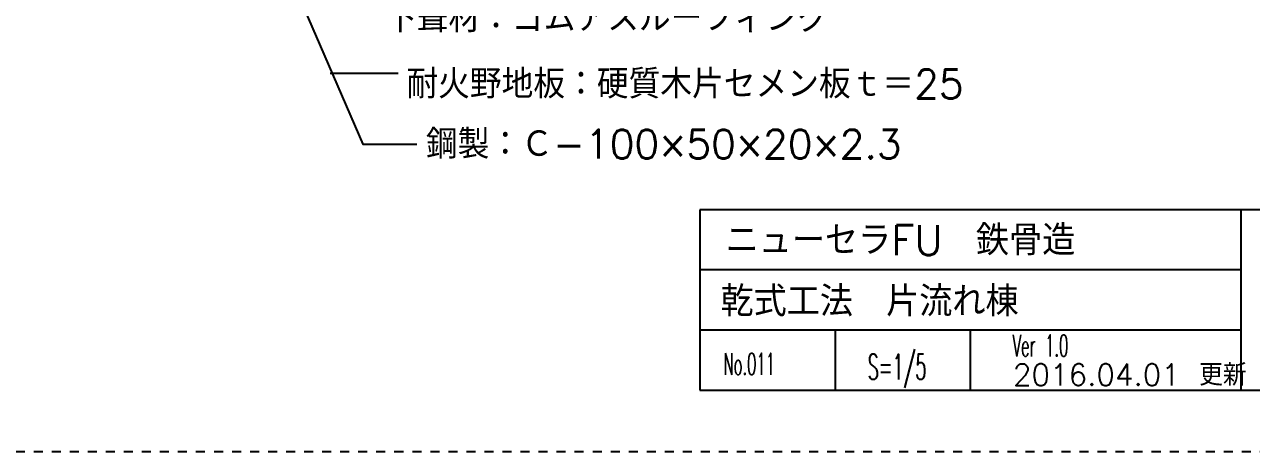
# Model space of a CAD drawing. Extents: x -1727 to 4652, y -2317 to 2357.
# Drawn here: x 3428 to 4109, y -1050 to -813 of the extents above; entities that cross this region are included whole.
import ezdxf

# ---------------------------------------------------------------- set-up
doc = ezdxf.new("R2010")
doc.units = 0
doc.header["$LTSCALE"] = 5
doc.linetypes.add('DOT', pattern=[2, 1, -1])
for name, color, linetype in [('0-0', 7, 'CONTINUOUS'), ('0-3', 7, 'CONTINUOUS'), ('0-A', 7, 'CONTINUOUS')]:
    doc.layers.add(name, color=color, linetype=linetype)
doc.styles.get("Standard").update_dxf_attribs({"font": 'txt.shx', "bigfont": 'extfont.shx'})

msp = doc.modelspace()

# ---------------------------------------------------------------- linework, layer by layer
at = {"layer": '0-0', "color": 7, "linetype": 'CONTINUOUS'}
for p, q in [((4402.5819, -916.028), (3802.5819, -916.028)), ((3802.5819, -916.028), (3802.5819, -1016.028)), ((4102.5819, -916.028), (4102.5819, -1016.028)), ((4102.5819, -949.3613), (3802.5819, -949.3613)), ((4102.5819, -982.6946), (3802.5819, -982.6946)), ((3877.5819, -982.6946), (3877.5819, -1016.028)), ((3952.5819, -982.6946), (3952.5819, -1016.028)), ((3802.5819, -1016.028), (4402.5819, -1016.028))]:
    msp.add_line(p, q, dxfattribs=at)
at = {"layer": '0-3', "color": 7, "linetype": 'CONTINUOUS'}
msp.add_line((3597.5703, -840.3603), (3635.3994, -840.3603), dxfattribs=at)
msp.add_lwpolyline([(3509.7477, -635.2191), (3615.6977, -879.6701), (3645.6977, -879.6701)], dxfattribs=at)
at = {"layer": '0-A', "color": 7, "linetype": 'DOT'}
msp.add_line((-1726.8095, -1050), (4652.0253, -1050), dxfattribs=at)

# ---------------------------------------------------------------- texts
at = {"layer": '0-0', "color": 7}
for s, height, p in [('ニューセラFU\u3000鉄骨造', 16.7, (3816.8868, -941.2542)), ('乾式工法\u3000片流れ棟', 16.7, (3814.0618, -975.1551)), ('2016.04.01 更新', 12, (3976.2653, -1013.5305))]:
    msp.add_text(s, height=height, dxfattribs=at).set_placement(p)
at = {"layer": '0-0', "color": 7, "width": 0.5}
for s, height, p in [('Ver 1.0', 12, (3976.173, -997.317)), ('S=1/5', 14, (3895.7793, -1010.0617)), ('No.011', 12, (3815.7337, -1007.4995))]:
    msp.add_text(s, height=height, dxfattribs=at).set_placement(p)
at = {"layer": '0-3', "color": 7}
for s, p in [('下葺材：ゴムアスルーフィング', (3628.0209, -817.6714)), ('耐火野地板：硬質木片セメン板ｔ＝25', (3639.8836, -854.3749)), ('鋼製：Ｃ-100×50×20×2.3', (3650.6977, -887.6701))]:
    msp.add_text(s, height=16, dxfattribs=at).set_placement(p)

doc.saveas('drawing.dxf')
